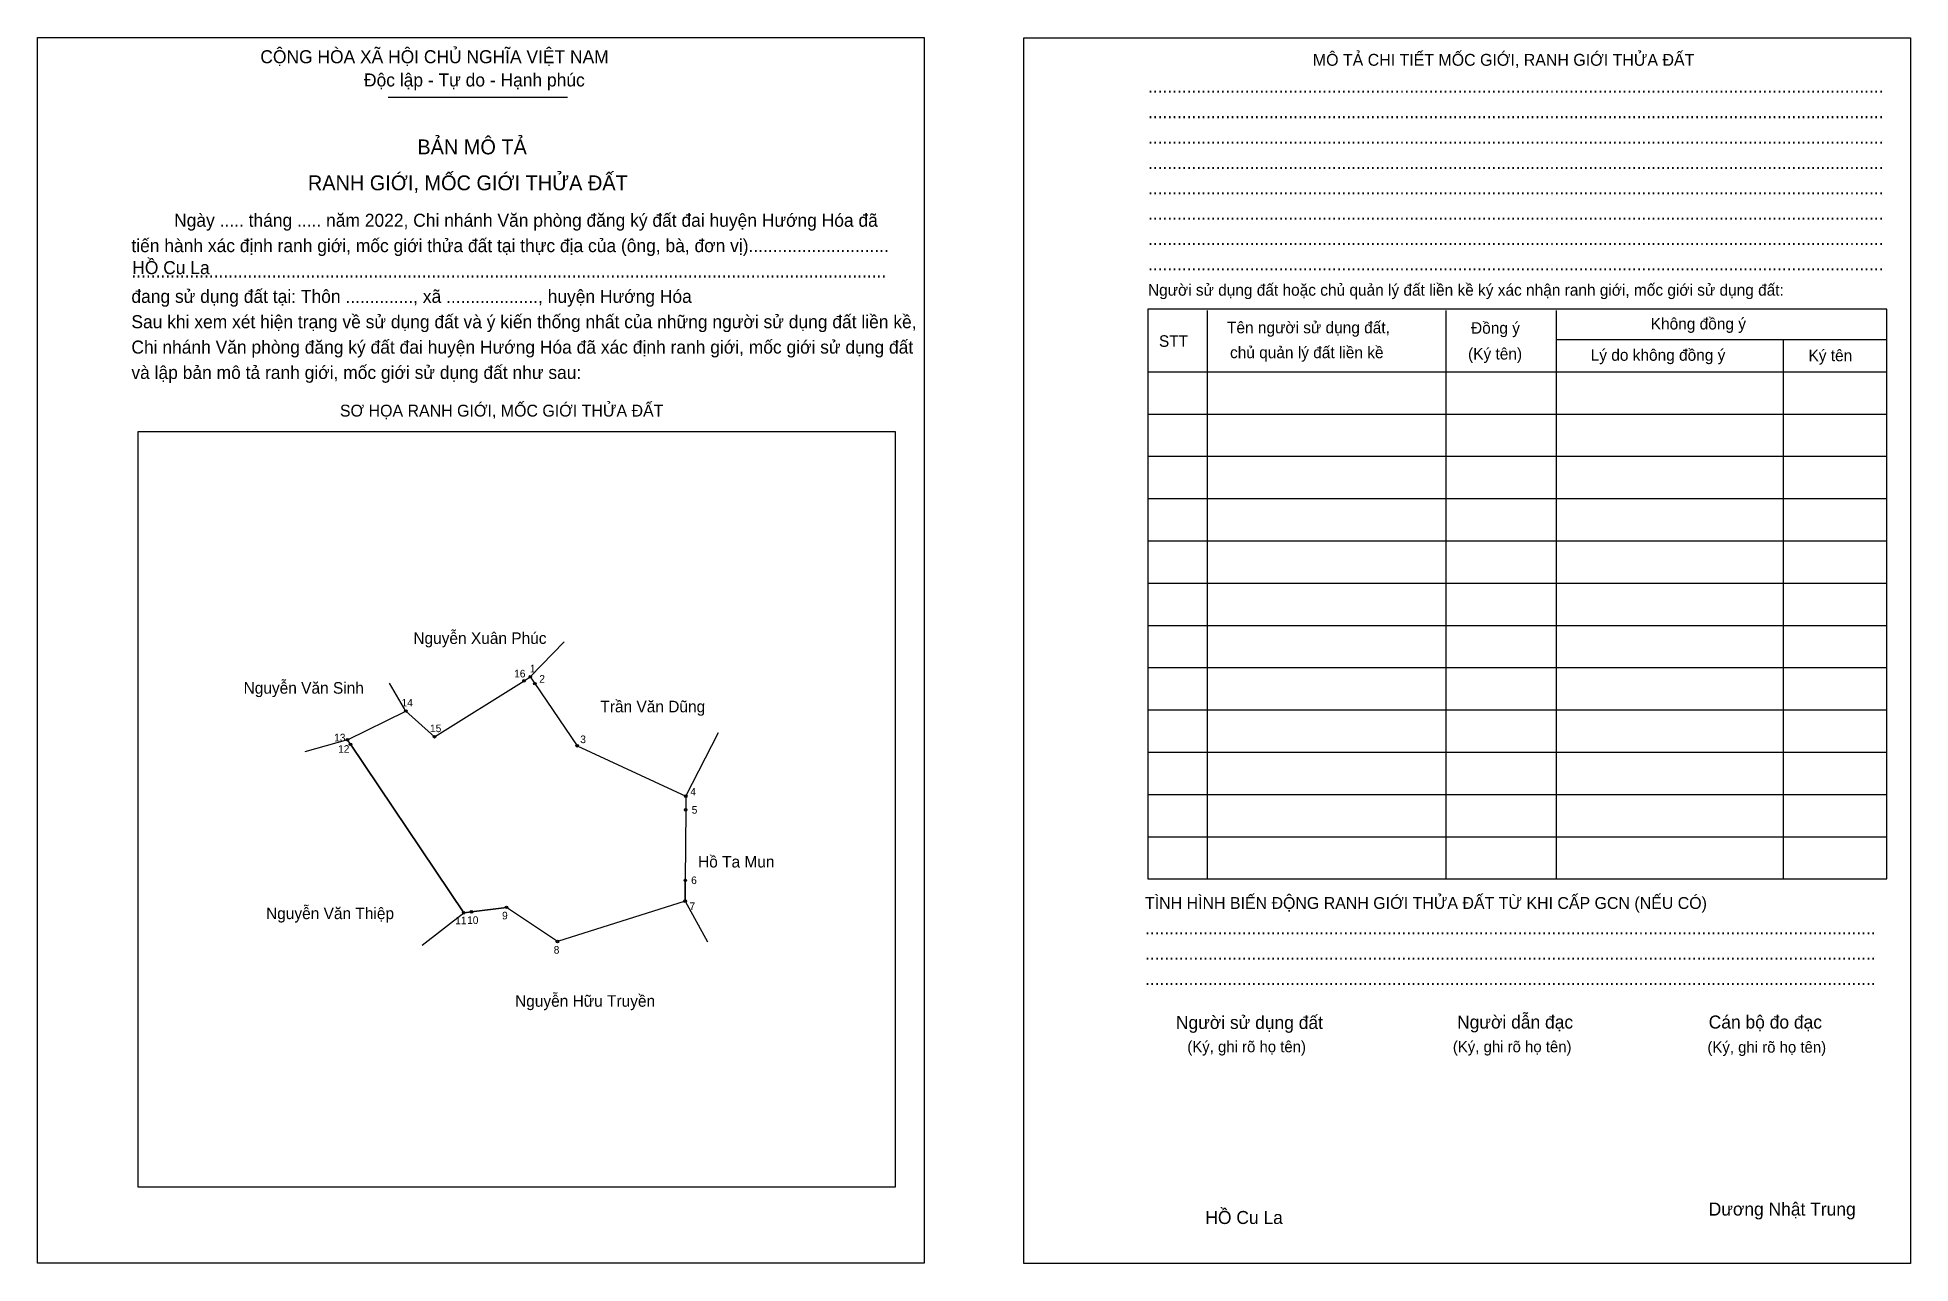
# Model space of a CAD drawing. Extents: x 548033 to 548422, y 1836691 to 1836946.
import ezdxf

# ---------------------------------------------------------------- set-up
doc = ezdxf.new("R2010")
doc.units = 0
for name, color, linetype in [('Level 1', 7, 'Continuous'), ('Level 10', 7, 'Continuous'), ('Level 11', 7, 'Continuous'), ('Level 12', 7, 'Continuous'), ('Level 2', 7, 'Continuous'), ('Level 25', 7, 'Continuous'), ('Level 55', 7, 'Continuous'), ('Level 6', 7, 'Continuous'), ('Level 9', 7, 'Continuous')]:
    doc.layers.add(name, color=color, linetype=linetype)

msp = doc.modelspace()

# ---------------------------------------------------------------- linework, layer by layer
at = {"layer": 'Level 1'}
for p, q in [((548032.73, 1836946.11), (548032.73, 1836946.11)), ((548237.57, 1836946.02), (548237.57, 1836946.02)), ((548105.59, 1836933.72), (548142.82, 1836933.72)), ((548275.63, 1836889.38), (548275.63, 1836771.27)), ((548325.16, 1836889.38), (548325.16, 1836771.27)), ((548348.08, 1836889.38), (548348.08, 1836771.27)), ((548348.08, 1836883.32), (548416.75, 1836883.32)), ((548395.23, 1836883.32), (548395.23, 1836771.27)), ((548263.34, 1836876.65), (548416.75, 1836876.65)), ((548263.34, 1836867.86), (548416.75, 1836867.86)), ((548053.64, 1836864.26), (548053.64, 1836864.26)), ((548263.34, 1836859.08), (548416.75, 1836859.08)), ((548263.34, 1836850.3), (548416.75, 1836850.3)), ((548263.34, 1836841.52), (548416.75, 1836841.52)), ((548263.34, 1836832.74), (548416.75, 1836832.74)), ((548263.34, 1836823.96), (548416.75, 1836823.96)), ((548263.34, 1836815.18), (548416.75, 1836815.18)), ((548263.34, 1836806.4), (548416.75, 1836806.4)), ((548263.34, 1836797.61), (548416.75, 1836797.61)), ((548263.34, 1836788.83), (548416.75, 1836788.83)), ((548263.34, 1836780.05), (548416.75, 1836780.05)), ((548210.83, 1836707.26), (548210.83, 1836707.26)), ((548216.85, 1836691.45), (548216.85, 1836691.45)), ((548421.69, 1836691.36), (548421.69, 1836691.36))]:
    msp.add_line(p, q, dxfattribs=at)
for points in [[(548416.75, 1836889.64), (548263.34, 1836889.64), (548263.34, 1836771.27), (548416.75, 1836771.27)], [(548053.64, 1836864.26), (548210.83, 1836864.26), (548210.83, 1836707.26), (548053.64, 1836707.26)]]:
    msp.add_lwpolyline(points, close=True, dxfattribs=at)
at = {"layer": 'Level 10'}
for p, q in [((548135.07, 1836813.25), (548142.14, 1836820.5)), ((548109.24, 1836806.15), (548105.87, 1836811.96)), ((548167.36, 1836788.46), (548174.17, 1836801.72)), ((548097.11, 1836800.19), (548088.24, 1836797.65)), ((548167.24, 1836766.65), (548171.88, 1836758.21)), ((548112.61, 1836757.51), (548121.24, 1836764.25))]:
    msp.add_line(p, q, dxfattribs=at)
msp.add_lwpolyline([(548097.11, 1836800.19), (548109.24, 1836806.15), (548115.19, 1836800.81), (548133.77, 1836812.44), (548135.07, 1836813.25), (548136.02, 1836811.85), (548144.8, 1836798.94), (548167.36, 1836788.46), (548167.34, 1836785.64), (548167.26, 1836771), (548167.24, 1836766.65), (548140.71, 1836758.27), (548130.15, 1836765.37), (548122.85, 1836764.45), (548121.24, 1836764.25), (548097.74, 1836799.25)], close=True, dxfattribs=at)
at = {"layer": 'Level 11'}
for centre in [(548133.77, 1836812.44), (548135.07, 1836813.25), (548136.02, 1836811.85), (548109.24, 1836806.15), (548115.19, 1836800.81), (548097.11, 1836800.19), (548097.11, 1836800.19), (548097.74, 1836799.25), (548144.8, 1836798.94), (548167.34, 1836785.64), (548167.36, 1836788.46), (548167.26, 1836771), (548167.24, 1836766.65), (548121.24, 1836764.25), (548122.85, 1836764.45), (548130.15, 1836765.37), (548140.71, 1836758.27)]:
    msp.add_circle(centre, 0.263, dxfattribs=at)
at = {"layer": 'Level 2'}
for points in [[(548032.74, 1836946.11), (548216.85, 1836946.11), (548216.85, 1836691.45), (548032.74, 1836691.45)], [(548237.58, 1836946.02), (548421.69, 1836946.02), (548421.69, 1836691.36), (548237.58, 1836691.36)]]:
    msp.add_lwpolyline(points, close=True, dxfattribs=at)
at = {"layer": 'Level 25'}
for p, q in [((548115.19, 1836800.81), (548133.77, 1836812.44)), ((548097.74, 1836799.25), (548121.24, 1836764.25)), ((548167.24, 1836766.65), (548167.26, 1836771)), ((548121.24, 1836764.25), (548122.85, 1836764.45)), ((548122.85, 1836764.45), (548130.15, 1836765.37))]:
    msp.add_line(p, q, dxfattribs=at)

# ---------------------------------------------------------------- texts
at = {"layer": 'Level 1'}
for s, height, p in [('CỘNG HÒA XÃ HỘI CHỦ NGHĨA VIỆT NAM', 2.7045, (548079.02, 1836940.75)), ('MÔ TẢ CHI TIẾT MỐC GIỚI, RANH GIỚI THỬA ĐẤT', 2.4726, (548297.58, 1836940.22)), ('Độc lập - Tự do - Hạnh phúc', 2.7045, (548100.54, 1836935.92)), ('........................................................................................................................................................', 2.70447, (548263.34, 1836934.6)), ('........................................................................................................................................................', 2.70447, (548263.34, 1836929.33)), ('BẢN MÔ TẢ', 3.091, (548111.62, 1836921.82)), ('........................................................................................................................................................', 2.70447, (548263.34, 1836924.06)), ('RANH GIỚI, MỐC GIỚI THỬA ĐẤT', 3.0912, (548088.89, 1836914.35)), ('........................................................................................................................................................', 2.70447, (548263.34, 1836918.8)), ('........................................................................................................................................................', 2.70447, (548263.34, 1836913.53)), ('Ngày ..... tháng ..... năm 2022, Chi nhánh Văn phòng đăng ký đất đai huyện Hướng Hóa đã', 2.7045, (548061.11, 1836906.77)), ('........................................................................................................................................................', 2.70447, (548263.34, 1836908.26)), ('tiến hành xác định ranh giới, mốc giới thửa đất tại thực địa của (ông, bà, đơn vị).............................', 2.70447, (548052.24, 1836901.5)), ('........................................................................................................................................................', 2.70447, (548263.34, 1836902.99)), ('............................................................................................................................................................', 2.70447, (548052.24, 1836896.23)), ('Người sử dụng đất hoặc chủ quản lý đất liền kề ký xác nhận ranh giới, mốc giới sử dụng đất:', 2.3956, (548263.34, 1836892.45)), ('........................................................................................................................................................', 2.70447, (548263.34, 1836897.72)), ('đang sử dụng đất tại: Thôn .............., xã ..................., huyện Hướng Hóa', 2.7045, (548052.24, 1836890.96)), ('Sau khi xem xét hiện trạng về sử dụng đất và ý kiến thống nhất của những người sử dụng đất liền kề,', 2.7045, (548052.24, 1836885.69)), ('Tên người sử dụng đất,', 2.3956, (548279.76, 1836884.64)), ('Đồng ý', 2.396, (548330.43, 1836884.55)), ('Không đồng ý', 2.3956, (548367.75, 1836885.43)), ('Chi nhánh Văn phòng đăng ký đất đai huyện Hướng Hóa đã xác định ranh giới, mốc giới sử dụng đất', 2.7045, (548052.24, 1836880.42)), ('STT', 2.396, (548265.62, 1836881.83)), ('chủ quản lý đất liền kề', 2.3956, (548280.38, 1836879.46)), ('(Ký tên)', 2.396, (548329.81, 1836879.19)), ('Lý do không đồng ý', 2.3956, (548355.28, 1836878.93)), ('Ký tên', 2.396, (548400.5, 1836878.84)), ('và lập bản mô tả ranh giới, mốc giới sử dụng đất như sau:', 2.7045, (548052.24, 1836875.15)), ('SƠ HỌA RANH GIỚI, MỐC GIỚI THỬA ĐẤT', 2.4726, (548095.54, 1836867.33)), ('TÌNH HÌNH BIẾN ĐỘNG RANH GIỚI THỬA ĐẤT TỪ KHI CẤP GCN (NẾU CÓ)', 2.4726, (548262.73, 1836765.04)), ('.......................................................................................................................................................', 2.70447, (548262.73, 1836759.77)), ('.......................................................................................................................................................', 2.70447, (548262.73, 1836754.5)), ('.......................................................................................................................................................', 2.70447, (548262.73, 1836749.23)), ('Người sử dụng đất', 2.7045, (548269.14, 1836740.1)), ('Người dẫn đạc', 2.7045, (548327.53, 1836740.19)), ('Cán bộ đo đạc', 2.7045, (548379.78, 1836740.19)), ('(Ký, ghi rõ họ tên)', 2.3183, (548271.51, 1836735.27)), ('(Ký, ghi rõ họ tên)', 2.3183, (548326.65, 1836735.27)), ('(Ký, ghi rõ họ tên)', 2.3183, (548379.52, 1836735.18)), ('Dương Nhật Trung', 2.7045, (548379.78, 1836701.33))]:
    msp.add_text(s, height=height, dxfattribs=at).set_placement(p)
at = {"layer": 'Level 12'}
for s, p in [('Nguyễn Xuân Phúc', (548110.79, 1836820.1)), ('Nguyễn Văn Sinh', (548075.54, 1836809.76)), ('Trần Văn Dũng', (548149.63, 1836805.89)), ('Hồ Ta Mun', (548169.91, 1836773.65)), ('Nguyễn Văn Thiệp', (548080.2, 1836762.92)), ('Nguyễn Hữu Truyền', (548131.91, 1836744.72))]:
    msp.add_text(s, height=2.4, dxfattribs=at).set_placement(p)
at = {"layer": 'Level 55'}
for s, p in [('1', (548135.02, 1836813.25)), ('16', (548133.65, 1836812.44)), ('2', (548135.96, 1836811.85)), ('14', (548109.11, 1836806.15)), ('13', (548096.99, 1836800.19)), ('12', (548097.62, 1836799.25)), ('15', (548115.07, 1836800.81)), ('3', (548144.75, 1836798.94)), ('5', (548167.29, 1836785.64)), ('4', (548167.3, 1836788.46)), ('6', (548167.2, 1836771)), ('7', (548167.18, 1836766.65)), ('11', (548121.13, 1836764.25)), ('10', (548122.73, 1836764.45)), ('9', (548130.09, 1836765.37)), ('8', (548140.65, 1836758.27))]:
    msp.add_text(s, height=0.176, dxfattribs=at).set_placement(p)
at = {"layer": 'Level 6'}
for p in [(548052.42, 1836896.93), (548275.26, 1836699.58)]:
    msp.add_text('HỒ Cu La', height=2.705, dxfattribs=at).set_placement(p)
at = {"layer": 'Level 9'}
for s, height, p in [('16', 1.581, (548131.72, 1836813.14)), ('1', 1.58, (548134.99, 1836814.18)), ('2', 1.58, (548136.94, 1836812.05)), ('14', 1.581, (548108.35, 1836807.1)), ('13', 1.581, (548094.34, 1836799.85)), ('15', 1.581, (548114.25, 1836801.77)), ('3', 1.58, (548145.45, 1836799.49)), ('12', 1.581, (548095.16, 1836797.48)), ('4', 1.58, (548168.3, 1836788.61)), ('5', 1.58, (548168.59, 1836784.84)), ('6', 1.58, (548168.48, 1836770.2)), ('7', 1.58, (548168.12, 1836764.82)), ('11', 1.581, (548119.49, 1836761.86)), ('10', 1.581, (548121.95, 1836761.92)), ('9', 1.58, (548129.21, 1836762.87)), ('8', 1.58, (548139.94, 1836755.74))]:
    msp.add_text(s, height=height, dxfattribs=at).set_placement(p)

doc.saveas('drawing.dxf')
